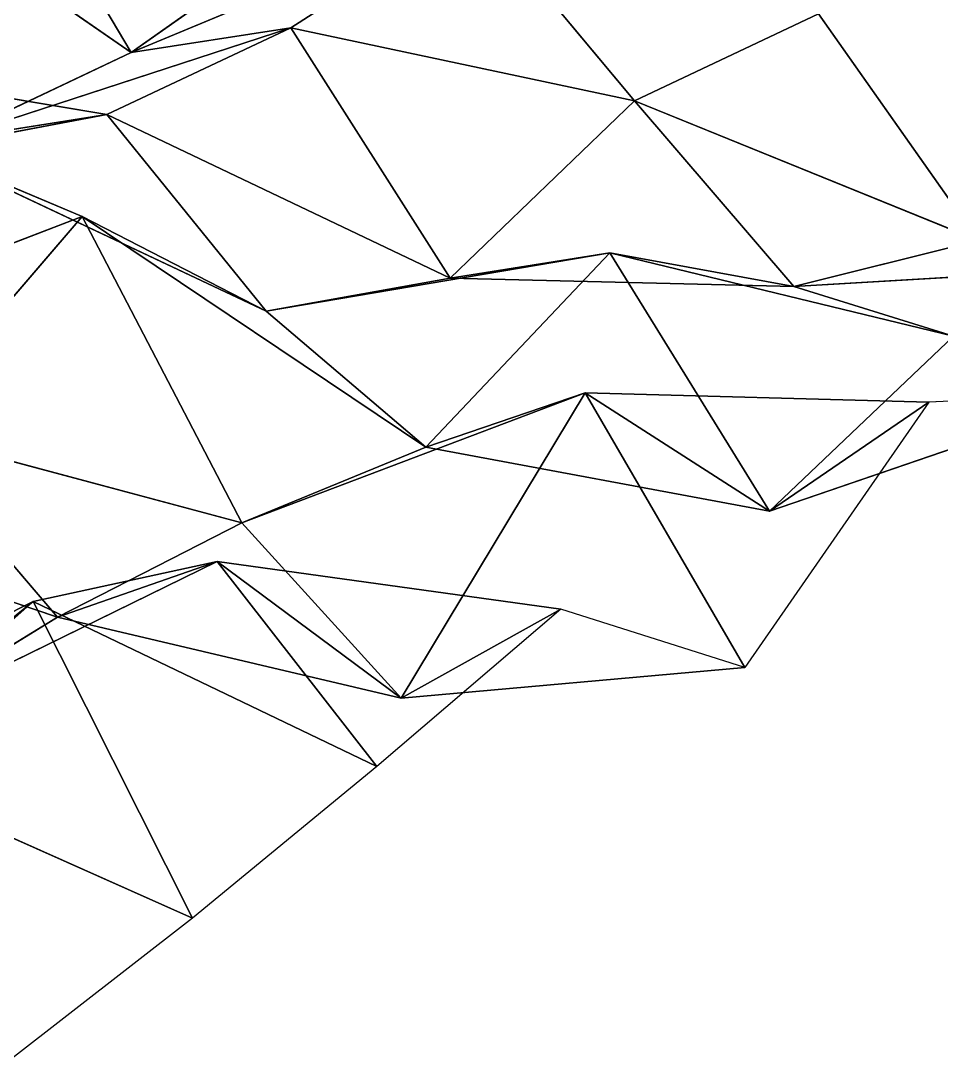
# Model space of a CAD drawing. Header units: metres. Extents: x -3703 to 431, y -1555 to 134.
# Drawn here: x -493.7 to -426.6, y -318.9 to -243.1 of the extents above; entities that cross this region are included whole.
import ezdxf

# ---------------------------------------------------------------- set-up
doc = ezdxf.new("R2010")
doc.units = ezdxf.units.M

msp = doc.modelspace()

# ---------------------------------------------------------------- linework, layer by layer
for p, q in [((-497.30154, -225.93582, -1940.1501), (-485.67398, -245.4484, -1976.1135)), ((-485.67398, -245.4484, -1976.1135), (-497.30154, -225.93582, -1940.1501)), ((-485.67398, -245.4484, -1976.1135), (-510.718, -228.13239, -1967.1543)), ((-510.718, -228.13239, -1967.1543), (-485.67398, -245.4484, -1976.1135)), ((-460.63004, -235.0364, -1991.273), (-485.67398, -245.4484, -1976.1135)), ((-485.67398, -245.4484, -1976.1135), (-460.63004, -235.0364, -1991.273)), ((-460.63004, -235.0364, -1991.273), (-474.04642, -243.65488, -2016.8413)), ((-474.04642, -243.65488, -2016.8413), (-460.63004, -235.0364, -1991.273)), ((-460.63004, -235.0364, -1991.273), (-449.00247, -248.96439, -2028.4852)), ((-449.00247, -248.96439, -2028.4852), (-460.63004, -235.0364, -1991.273)), ((-472.2576, -235.99786, -1950.7314), (-485.67398, -245.4484, -1976.1135)), ((-485.67398, -245.4484, -1976.1135), (-472.2576, -235.99786, -1950.7314)), ((-435.5861, -242.63849, -2002.4043), (-449.00247, -248.96439, -2028.4852)), ((-449.00247, -248.96439, -2028.4852), (-435.5861, -242.63849, -2002.4043)), ((-435.5861, -242.63849, -2002.4043), (-423.95853, -259.13773, -2039.0416)), ((-423.95853, -259.13773, -2039.0416), (-435.5861, -242.63849, -2002.4043)), ((-474.04642, -243.65488, -2016.8413), (-499.09036, -251.80838, -2002.1869)), ((-499.09036, -251.80838, -2002.1869), (-474.04642, -243.65488, -2016.8413)), ((-474.04642, -243.65488, -2016.8413), (-487.46286, -249.96637, -2042.9254)), ((-487.46286, -249.96637, -2042.9254), (-474.04642, -243.65488, -2016.8413)), ((-485.67398, -245.4484, -1976.1135), (-474.04642, -243.65488, -2016.8413)), ((-474.04642, -243.65488, -2016.8413), (-485.67398, -245.4484, -1976.1135)), ((-449.00247, -248.96439, -2028.4852), (-474.04642, -243.65488, -2016.8413)), ((-474.04642, -243.65488, -2016.8413), (-462.4189, -261.89062, -2053.0903)), ((-462.4189, -261.89062, -2053.0903), (-474.04642, -243.65488, -2016.8413)), ((-474.04642, -243.65488, -2016.8413), (-449.00247, -248.96439, -2028.4852)), ((-485.67398, -245.4484, -1976.1135), (-499.09036, -251.80838, -2002.1869)), ((-499.09036, -251.80838, -2002.1869), (-485.67398, -245.4484, -1976.1135)), ((-487.46286, -249.96637, -2042.9254), (-512.50684, -245.79074, -2031.028)), ((-512.50684, -245.79074, -2031.028), (-487.46286, -249.96637, -2042.9254)), ((-449.00247, -248.96439, -2028.4852), (-462.4189, -261.89062, -2053.0903)), ((-462.4189, -261.89062, -2053.0903), (-449.00247, -248.96439, -2028.4852)), ((-423.95853, -259.13773, -2039.0416), (-449.00247, -248.96439, -2028.4852)), ((-449.00247, -248.96439, -2028.4852), (-437.3749, -262.49875, -2065.7856)), ((-437.3749, -262.49875, -2065.7856), (-449.00247, -248.96439, -2028.4852)), ((-449.00247, -248.96439, -2028.4852), (-423.95853, -259.13773, -2039.0416)), ((-487.46286, -249.96637, -2042.9254), (-500.87924, -252.49426, -2069.8557)), ((-500.87924, -252.49426, -2069.8557), (-487.46286, -249.96637, -2042.9254)), ((-499.09036, -251.80838, -2002.1869), (-487.46286, -249.96637, -2042.9254)), ((-487.46286, -249.96637, -2042.9254), (-499.09036, -251.80838, -2002.1869)), ((-462.4189, -261.89062, -2053.0903), (-487.46286, -249.96637, -2042.9254)), ((-487.46286, -249.96637, -2042.9254), (-475.8353, -264.28574, -2080.0503)), ((-475.8353, -264.28574, -2080.0503), (-487.46286, -249.96637, -2042.9254)), ((-487.46286, -249.96637, -2042.9254), (-462.4189, -261.89062, -2053.0903)), ((-475.8353, -264.28574, -2080.0503), (-500.87924, -252.49426, -2069.8557)), ((-500.87924, -252.49426, -2069.8557), (-489.25174, -257.40387, -2109.0845)), ((-489.25174, -257.40387, -2109.0845), (-500.87924, -252.49426, -2069.8557)), ((-500.87924, -252.49426, -2069.8557), (-475.8353, -264.28574, -2080.0503)), ((-489.25174, -257.40387, -2109.0845), (-514.29565, -266.98776, -2094.1104)), ((-514.29565, -266.98776, -2094.1104), (-489.25174, -257.40387, -2109.0845)), ((-489.25174, -257.40387, -2109.0845), (-502.66812, -272.99744, -2133.0933)), ((-502.66812, -272.99744, -2133.0933), (-489.25174, -257.40387, -2109.0845)), ((-475.8353, -264.28574, -2080.0503), (-489.25174, -257.40387, -2109.0845)), ((-464.2078, -274.19543, -2118.1611), (-489.25174, -257.40387, -2109.0845)), ((-489.25174, -257.40387, -2109.0845), (-475.8353, -264.28574, -2080.0503)), ((-489.25174, -257.40387, -2109.0845), (-477.62418, -279.7178, -2144.4216)), ((-477.62418, -279.7178, -2144.4216), (-489.25174, -257.40387, -2109.0845)), ((-489.25174, -257.40387, -2109.0845), (-464.2078, -274.19543, -2118.1611)), ((-423.95853, -259.13773, -2039.0416), (-437.3749, -262.49875, -2065.7856)), ((-437.3749, -262.49875, -2065.7856), (-423.95853, -259.13773, -2039.0416)), ((-450.7913, -260.03976, -2093.8308), (-475.8353, -264.28574, -2080.0503)), ((-475.8353, -264.28574, -2080.0503), (-450.7913, -260.03976, -2093.8308)), ((-450.7913, -260.03976, -2093.8308), (-464.2078, -274.19543, -2118.1611)), ((-464.2078, -274.19543, -2118.1611), (-450.7913, -260.03976, -2093.8308)), ((-462.4189, -261.89062, -2053.0903), (-450.7913, -260.03976, -2093.8308)), ((-450.7913, -260.03976, -2093.8308), (-462.4189, -261.89062, -2053.0903)), ((-437.3749, -262.49875, -2065.7856), (-450.7913, -260.03976, -2093.8308)), ((-425.74734, -266.1033, -2105.3064), (-450.7913, -260.03976, -2093.8308)), ((-450.7913, -260.03976, -2093.8308), (-437.3749, -262.49875, -2065.7856)), ((-450.7913, -260.03976, -2093.8308), (-439.16385, -278.8637, -2129.9485)), ((-439.16385, -278.8637, -2129.9485), (-450.7913, -260.03976, -2093.8308)), ((-450.7913, -260.03976, -2093.8308), (-425.74734, -266.1033, -2105.3064)), ((-412.331, -261.02585, -2078.9463), (-437.3749, -262.49875, -2065.7856)), ((-437.3749, -262.49875, -2065.7856), (-412.331, -261.02585, -2078.9463)), ((-462.4189, -261.89062, -2053.0903), (-475.8353, -264.28574, -2080.0503)), ((-475.8353, -264.28574, -2080.0503), (-462.4189, -261.89062, -2053.0903)), ((-437.3749, -262.49875, -2065.7856), (-462.4189, -261.89062, -2053.0903)), ((-462.4189, -261.89062, -2053.0903), (-437.3749, -262.49875, -2065.7856)), ((-437.3749, -262.49875, -2065.7856), (-425.74734, -266.1033, -2105.3064)), ((-425.74734, -266.1033, -2105.3064), (-437.3749, -262.49875, -2065.7856)), ((-475.8353, -264.28574, -2080.0503), (-464.2078, -274.19543, -2118.1611)), ((-464.2078, -274.19543, -2118.1611), (-475.8353, -264.28574, -2080.0503)), ((-425.74734, -266.1033, -2105.3064), (-439.16385, -278.8637, -2129.9485)), ((-439.16385, -278.8637, -2129.9485), (-425.74734, -266.1033, -2105.3064)), ((-452.58023, -270.23032, -2159.3743), (-477.62418, -279.7178, -2144.4216)), ((-477.62418, -279.7178, -2144.4216), (-452.58023, -270.23032, -2159.3743)), ((-452.58023, -270.23032, -2159.3743), (-465.9966, -292.46585, -2181.898)), ((-465.9966, -292.46585, -2181.898), (-452.58023, -270.23032, -2159.3743)), ((-464.2078, -274.19543, -2118.1611), (-452.58023, -270.23032, -2159.3743)), ((-452.58023, -270.23032, -2159.3743), (-464.2078, -274.19543, -2118.1611)), ((-439.16385, -278.8637, -2129.9485), (-452.58023, -270.23032, -2159.3743)), ((-427.53622, -270.9234, -2172.0505), (-452.58023, -270.23032, -2159.3743)), ((-452.58023, -270.23032, -2159.3743), (-439.16385, -278.8637, -2129.9485)), ((-452.58023, -270.23032, -2159.3743), (-440.9526, -290.2371, -2195.2273)), ((-440.9526, -290.2371, -2195.2273), (-452.58023, -270.23032, -2159.3743)), ((-452.58023, -270.23032, -2159.3743), (-427.53622, -270.9234, -2172.0505)), ((-414.11984, -270.28217, -2144.6985), (-439.16385, -278.8637, -2129.9485)), ((-439.16385, -278.8637, -2129.9485), (-414.11984, -270.28217, -2144.6985)), ((-414.11984, -270.28217, -2144.6985), (-427.53622, -270.9234, -2172.0505)), ((-427.53622, -270.9234, -2172.0505), (-440.9526, -290.2371, -2195.2273)), ((-439.16385, -278.8637, -2129.9485), (-427.53622, -270.9234, -2172.0505)), ((-427.53622, -270.9234, -2172.0505), (-439.16385, -278.8637, -2129.9485)), ((-477.62418, -279.7178, -2144.4216), (-502.66812, -272.99744, -2133.0933)), ((-502.66812, -272.99744, -2133.0933), (-491.04056, -286.5815, -2170.3823)), ((-491.04056, -286.5815, -2170.3823), (-502.66812, -272.99744, -2133.0933)), ((-502.66812, -272.99744, -2133.0933), (-477.62418, -279.7178, -2144.4216)), ((-464.2078, -274.19543, -2118.1611), (-477.62418, -279.7178, -2144.4216)), ((-477.62418, -279.7178, -2144.4216), (-464.2078, -274.19543, -2118.1611)), ((-439.16385, -278.8637, -2129.9485), (-464.2078, -274.19543, -2118.1611)), ((-464.2078, -274.19543, -2118.1611), (-439.16385, -278.8637, -2129.9485)), ((-491.04056, -286.5815, -2170.3823), (-516.0845, -278.14133, -2159.4385)), ((-516.0845, -278.14133, -2159.4385), (-491.04056, -286.5815, -2170.3823)), ((-477.62418, -279.7178, -2144.4216), (-491.04056, -286.5815, -2170.3823)), ((-491.04056, -286.5815, -2170.3823), (-477.62418, -279.7178, -2144.4216)), ((-477.62418, -279.7178, -2144.4216), (-465.9966, -292.46585, -2181.898)), ((-465.9966, -292.46585, -2181.898), (-477.62418, -279.7178, -2144.4216)), ((-479.413, -282.51718, -2211.618), (-504.45694, -294.79105, -2196.0422)), ((-504.45694, -294.79105, -2196.0422), (-479.413, -282.51718, -2211.618)), ((-479.413, -282.51718, -2211.618), (-492.82938, -285.42993, -2238.4622)), ((-492.82938, -285.42993, -2238.4622), (-479.413, -282.51718, -2211.618)), ((-491.04056, -286.5815, -2170.3823), (-479.413, -282.51718, -2211.618)), ((-479.413, -282.51718, -2211.618), (-491.04056, -286.5815, -2170.3823)), ((-465.9966, -292.46585, -2181.898), (-479.413, -282.51718, -2211.618)), ((-454.36905, -286.0076, -2223.6687), (-479.413, -282.51718, -2211.618)), ((-479.413, -282.51718, -2211.618), (-465.9966, -292.46585, -2181.898)), ((-479.413, -282.51718, -2211.618), (-467.78543, -297.44308, -2248.607)), ((-467.78543, -297.44308, -2248.607), (-479.413, -282.51718, -2211.618)), ((-479.413, -282.51718, -2211.618), (-454.36905, -286.0076, -2223.6687)), ((-492.82938, -285.42993, -2238.4622), (-517.8733, -298.04904, -2222.809)), ((-517.8733, -298.04904, -2222.809), (-492.82938, -285.42993, -2238.4622)), ((-492.82938, -285.42993, -2238.4622), (-506.24588, -297.36508, -2263.2888)), ((-506.24588, -297.36508, -2263.2888), (-492.82938, -285.42993, -2238.4622)), ((-504.45694, -294.79105, -2196.0422), (-492.82938, -285.42993, -2238.4622)), ((-492.82938, -285.42993, -2238.4622), (-504.45694, -294.79105, -2196.0422)), ((-467.78543, -297.44308, -2248.607), (-492.82938, -285.42993, -2238.4622)), ((-492.82938, -285.42993, -2238.4622), (-481.20187, -308.501, -2273.63)), ((-481.20187, -308.501, -2273.63), (-492.82938, -285.42993, -2238.4622)), ((-492.82938, -285.42993, -2238.4622), (-467.78543, -297.44308, -2248.607)), ((-454.36905, -286.0076, -2223.6687), (-467.78543, -297.44308, -2248.607)), ((-465.9966, -292.46585, -2181.898), (-454.36905, -286.0076, -2223.6687)), ((-454.36905, -286.0076, -2223.6687), (-465.9966, -292.46585, -2181.898)), ((-440.9526, -290.2371, -2195.2273), (-454.36905, -286.0076, -2223.6687)), ((-491.04056, -286.5815, -2170.3823), (-504.45694, -294.79105, -2196.0422)), ((-504.45694, -294.79105, -2196.0422), (-491.04056, -286.5815, -2170.3823)), ((-465.9966, -292.46585, -2181.898), (-491.04056, -286.5815, -2170.3823)), ((-491.04056, -286.5815, -2170.3823), (-465.9966, -292.46585, -2181.898)), ((-440.9526, -290.2371, -2195.2273), (-465.9966, -292.46585, -2181.898)), ((-465.9966, -292.46585, -2181.898), (-440.9526, -290.2371, -2195.2273)), ((-481.20187, -308.501, -2273.63), (-506.24588, -297.36508, -2263.2888)), ((-506.24588, -297.36508, -2263.2888), (-481.20187, -308.501, -2273.63)), ((-467.78543, -297.44308, -2248.607), (-481.20187, -308.501, -2273.63)), ((-481.20187, -308.501, -2273.63), (-494.61826, -318.916, -2298.7964))]:
    msp.add_line(p, q)
for points in [[(-497.30154, -225.93582, -1940.1501), (-485.67398, -245.4484, -1976.1135), (-510.718, -228.13239, -1967.1543), (-510.7179, -228.13228, -1967.1542)], [(-485.67398, -245.4484, -1976.1135), (-497.30154, -225.93582, -1940.1501), (-472.2576, -235.99786, -1950.7314), (-472.2575, -235.99776, -1950.7313)], [(-499.09036, -251.80838, -2002.1869), (-510.718, -228.13239, -1967.1543), (-485.67398, -245.4484, -1976.1135), (-485.6739, -245.44829, -1976.1134)], [(-474.04642, -243.65488, -2016.8413), (-485.67398, -245.4484, -1976.1135), (-460.63004, -235.0364, -1991.273), (-460.62994, -235.0363, -1991.2728)], [(-472.2576, -235.99786, -1950.7314), (-460.63004, -235.0364, -1991.273), (-485.67398, -245.4484, -1976.1135), (-485.6739, -245.44829, -1976.1134)], [(-460.63004, -235.0364, -1991.273), (-449.00247, -248.96439, -2028.4852), (-474.04642, -243.65488, -2016.8413), (-474.04633, -243.65477, -2016.8412)], [(-449.00247, -248.96439, -2028.4852), (-460.63004, -235.0364, -1991.273), (-435.5861, -242.63849, -2002.4043), (-435.586, -242.63838, -2002.4042)], [(-423.95853, -259.13773, -2039.0416), (-435.5861, -242.63849, -2002.4043), (-410.5421, -235.91327, -2016.7394), (-410.54202, -235.91316, -2016.7393)], [(-435.5861, -242.63849, -2002.4043), (-423.95853, -259.13773, -2039.0416), (-449.00247, -248.96439, -2028.4852), (-449.00238, -248.96428, -2028.4851)], [(-487.46286, -249.96637, -2042.9254), (-499.09036, -251.80838, -2002.1869), (-474.04642, -243.65488, -2016.8413), (-474.04633, -243.65477, -2016.8412)], [(-485.67398, -245.4484, -1976.1135), (-474.04642, -243.65488, -2016.8413), (-499.09036, -251.80838, -2002.1869), (-499.09027, -251.80827, -2002.1868)], [(-474.04642, -243.65488, -2016.8413), (-462.4189, -261.89062, -2053.0903), (-487.46286, -249.96637, -2042.9254), (-487.46277, -249.96626, -2042.9253)], [(-462.4189, -261.89062, -2053.0903), (-474.04642, -243.65488, -2016.8413), (-449.00247, -248.96439, -2028.4852), (-449.00238, -248.96428, -2028.4851)], [(-499.09036, -251.80838, -2002.1869), (-487.46286, -249.96637, -2042.9254), (-512.50684, -245.79074, -2031.028), (-512.5067, -245.79063, -2031.0278)], [(-500.87924, -252.49426, -2069.8557), (-512.50684, -245.79074, -2031.028), (-487.46286, -249.96637, -2042.9254), (-487.46277, -249.96626, -2042.9253)], [(-449.00247, -248.96439, -2028.4852), (-437.3749, -262.49875, -2065.7856), (-462.4189, -261.89062, -2053.0903), (-462.41882, -261.89053, -2053.0903)], [(-437.3749, -262.49875, -2065.7856), (-449.00247, -248.96439, -2028.4852), (-423.95853, -259.13773, -2039.0416), (-423.95844, -259.13763, -2039.0415)], [(-487.46286, -249.96637, -2042.9254), (-475.8353, -264.28574, -2080.0503), (-500.87924, -252.49426, -2069.8557), (-500.87915, -252.49416, -2069.8557)], [(-475.8353, -264.28574, -2080.0503), (-487.46286, -249.96637, -2042.9254), (-462.4189, -261.89062, -2053.0903), (-462.41882, -261.89053, -2053.0903)], [(-500.87924, -252.49426, -2069.8557), (-489.25174, -257.40387, -2109.0845), (-514.29565, -266.98776, -2094.1104), (-514.29553, -266.98767, -2094.1104)], [(-489.25174, -257.40387, -2109.0845), (-500.87924, -252.49426, -2069.8557), (-475.8353, -264.28574, -2080.0503), (-475.8352, -264.28564, -2080.0503)], [(-502.66812, -272.99744, -2133.0933), (-514.29565, -266.98776, -2094.1104), (-489.25174, -257.40387, -2109.0845), (-489.25165, -257.40378, -2109.0845)], [(-489.25174, -257.40387, -2109.0845), (-477.62418, -279.7178, -2144.4216), (-502.66812, -272.99744, -2133.0933), (-502.66803, -272.99734, -2133.0933)], [(-475.8353, -264.28574, -2080.0503), (-464.2078, -274.19543, -2118.1611), (-489.25174, -257.40387, -2109.0845), (-489.25165, -257.40378, -2109.0845)], [(-477.62418, -279.7178, -2144.4216), (-489.25174, -257.40387, -2109.0845), (-464.2078, -274.19543, -2118.1611), (-464.2077, -274.19534, -2118.1611)], [(-423.95853, -259.13773, -2039.0416), (-412.331, -261.02585, -2078.9463), (-437.3749, -262.49875, -2065.7856), (-437.37482, -262.49866, -2065.7856)], [(-464.2078, -274.19543, -2118.1611), (-475.8353, -264.28574, -2080.0503), (-450.7913, -260.03976, -2093.8308), (-450.7912, -260.03967, -2093.8308)], [(-462.4189, -261.89062, -2053.0903), (-450.7913, -260.03976, -2093.8308), (-475.8353, -264.28574, -2080.0503), (-475.8352, -264.28564, -2080.0503)], [(-450.7913, -260.03976, -2093.8308), (-439.16385, -278.8637, -2129.9485), (-464.2078, -274.19543, -2118.1611), (-464.2077, -274.19534, -2118.1611)], [(-450.7913, -260.03976, -2093.8308), (-462.4189, -261.89062, -2053.0903), (-437.3749, -262.49875, -2065.7856), (-437.37482, -262.49866, -2065.7856)], [(-437.3749, -262.49875, -2065.7856), (-425.74734, -266.1033, -2105.3064), (-450.7913, -260.03976, -2093.8308), (-450.7912, -260.03967, -2093.8308)], [(-439.16385, -278.8637, -2129.9485), (-450.7913, -260.03976, -2093.8308), (-425.74734, -266.1033, -2105.3064), (-425.74725, -266.1032, -2105.3064)], [(-425.74734, -266.1033, -2105.3064), (-437.3749, -262.49875, -2065.7856), (-412.331, -261.02585, -2078.9463), (-412.3309, -261.02576, -2078.9463)], [(-425.74734, -266.1033, -2105.3064), (-414.11984, -270.28217, -2144.6985), (-439.16385, -278.8637, -2129.9485), (-439.16376, -278.86362, -2129.9485)], [(-465.9966, -292.46585, -2181.898), (-477.62418, -279.7178, -2144.4216), (-452.58023, -270.23032, -2159.3743), (-452.58014, -270.23022, -2159.3743)], [(-464.2078, -274.19543, -2118.1611), (-452.58023, -270.23032, -2159.3743), (-477.62418, -279.7178, -2144.4216), (-477.62408, -279.7177, -2144.4216)], [(-452.58023, -270.23032, -2159.3743), (-440.9526, -290.2371, -2195.2273), (-465.9966, -292.46585, -2181.898), (-465.99652, -292.46576, -2181.898)], [(-452.58023, -270.23032, -2159.3743), (-464.2078, -274.19543, -2118.1611), (-439.16385, -278.8637, -2129.9485), (-439.16376, -278.86362, -2129.9485)], [(-439.16385, -278.8637, -2129.9485), (-427.53622, -270.9234, -2172.0505), (-452.58023, -270.23032, -2159.3743), (-452.58014, -270.23022, -2159.3743)], [(-440.9526, -290.2371, -2195.2273), (-452.58023, -270.23032, -2159.3743), (-427.53622, -270.9234, -2172.0505), (-427.53613, -270.9233, -2172.0505)], [(-427.53622, -270.9234, -2172.0505), (-439.16385, -278.8637, -2129.9485), (-414.11984, -270.28217, -2144.6985), (-414.11975, -270.28207, -2144.6985)], [(-502.66812, -272.99744, -2133.0933), (-491.04056, -286.5815, -2170.3823), (-516.0845, -278.14133, -2159.4385), (-516.08435, -278.14124, -2159.4385)], [(-491.04056, -286.5815, -2170.3823), (-502.66812, -272.99744, -2133.0933), (-477.62418, -279.7178, -2144.4216), (-477.62408, -279.7177, -2144.4216)], [(-504.45694, -294.79105, -2196.0422), (-516.0845, -278.14133, -2159.4385), (-491.04056, -286.5815, -2170.3823), (-491.04047, -286.58142, -2170.3823)], [(-477.62418, -279.7178, -2144.4216), (-465.9966, -292.46585, -2181.898), (-491.04056, -286.5815, -2170.3823), (-491.04047, -286.58142, -2170.3823)], [(-492.82938, -285.42993, -2238.4622), (-504.45694, -294.79105, -2196.0422), (-479.413, -282.51718, -2211.618), (-479.4129, -282.5171, -2211.618)], [(-491.04056, -286.5815, -2170.3823), (-479.413, -282.51718, -2211.618), (-504.45694, -294.79105, -2196.0422), (-504.45685, -294.79095, -2196.0422)], [(-479.413, -282.51718, -2211.618), (-467.78543, -297.44308, -2248.607), (-492.82938, -285.42993, -2238.4622), (-492.82928, -285.42984, -2238.4622)], [(-479.413, -282.51718, -2211.618), (-491.04056, -286.5815, -2170.3823), (-465.9966, -292.46585, -2181.898), (-465.99652, -292.46576, -2181.898)], [(-465.9966, -292.46585, -2181.898), (-454.36905, -286.0076, -2223.6687), (-479.413, -282.51718, -2211.618), (-479.4129, -282.5171, -2211.618)], [(-467.78543, -297.44308, -2248.607), (-479.413, -282.51718, -2211.618), (-454.36905, -286.0076, -2223.6687), (-454.36896, -286.0075, -2223.6687)], [(-506.24588, -297.36508, -2263.2888), (-517.8733, -298.04904, -2222.809), (-492.82938, -285.42993, -2238.4622), (-492.82928, -285.42984, -2238.4622)], [(-504.45694, -294.79105, -2196.0422), (-492.82938, -285.42993, -2238.4622), (-517.8733, -298.04904, -2222.809), (-517.87317, -298.04895, -2222.809)], [(-492.82938, -285.42993, -2238.4622), (-481.20187, -308.501, -2273.63), (-506.24588, -297.36508, -2263.2888), (-506.2458, -297.365, -2263.2888)], [(-481.20187, -308.501, -2273.63), (-492.82938, -285.42993, -2238.4622), (-467.78543, -297.44308, -2248.607), (-467.78534, -297.443, -2248.607)], [(-454.36905, -286.0076, -2223.6687), (-465.9966, -292.46585, -2181.898), (-440.9526, -290.2371, -2195.2273), (-440.9525, -290.237, -2195.2273)], [(-494.61826, -318.916, -2298.7964), (-506.24588, -297.36508, -2263.2888), (-481.20187, -308.501, -2273.63), (-481.20178, -308.50092, -2273.63)]]:
    msp.add_3dface(points)

doc.saveas('drawing.dxf')
